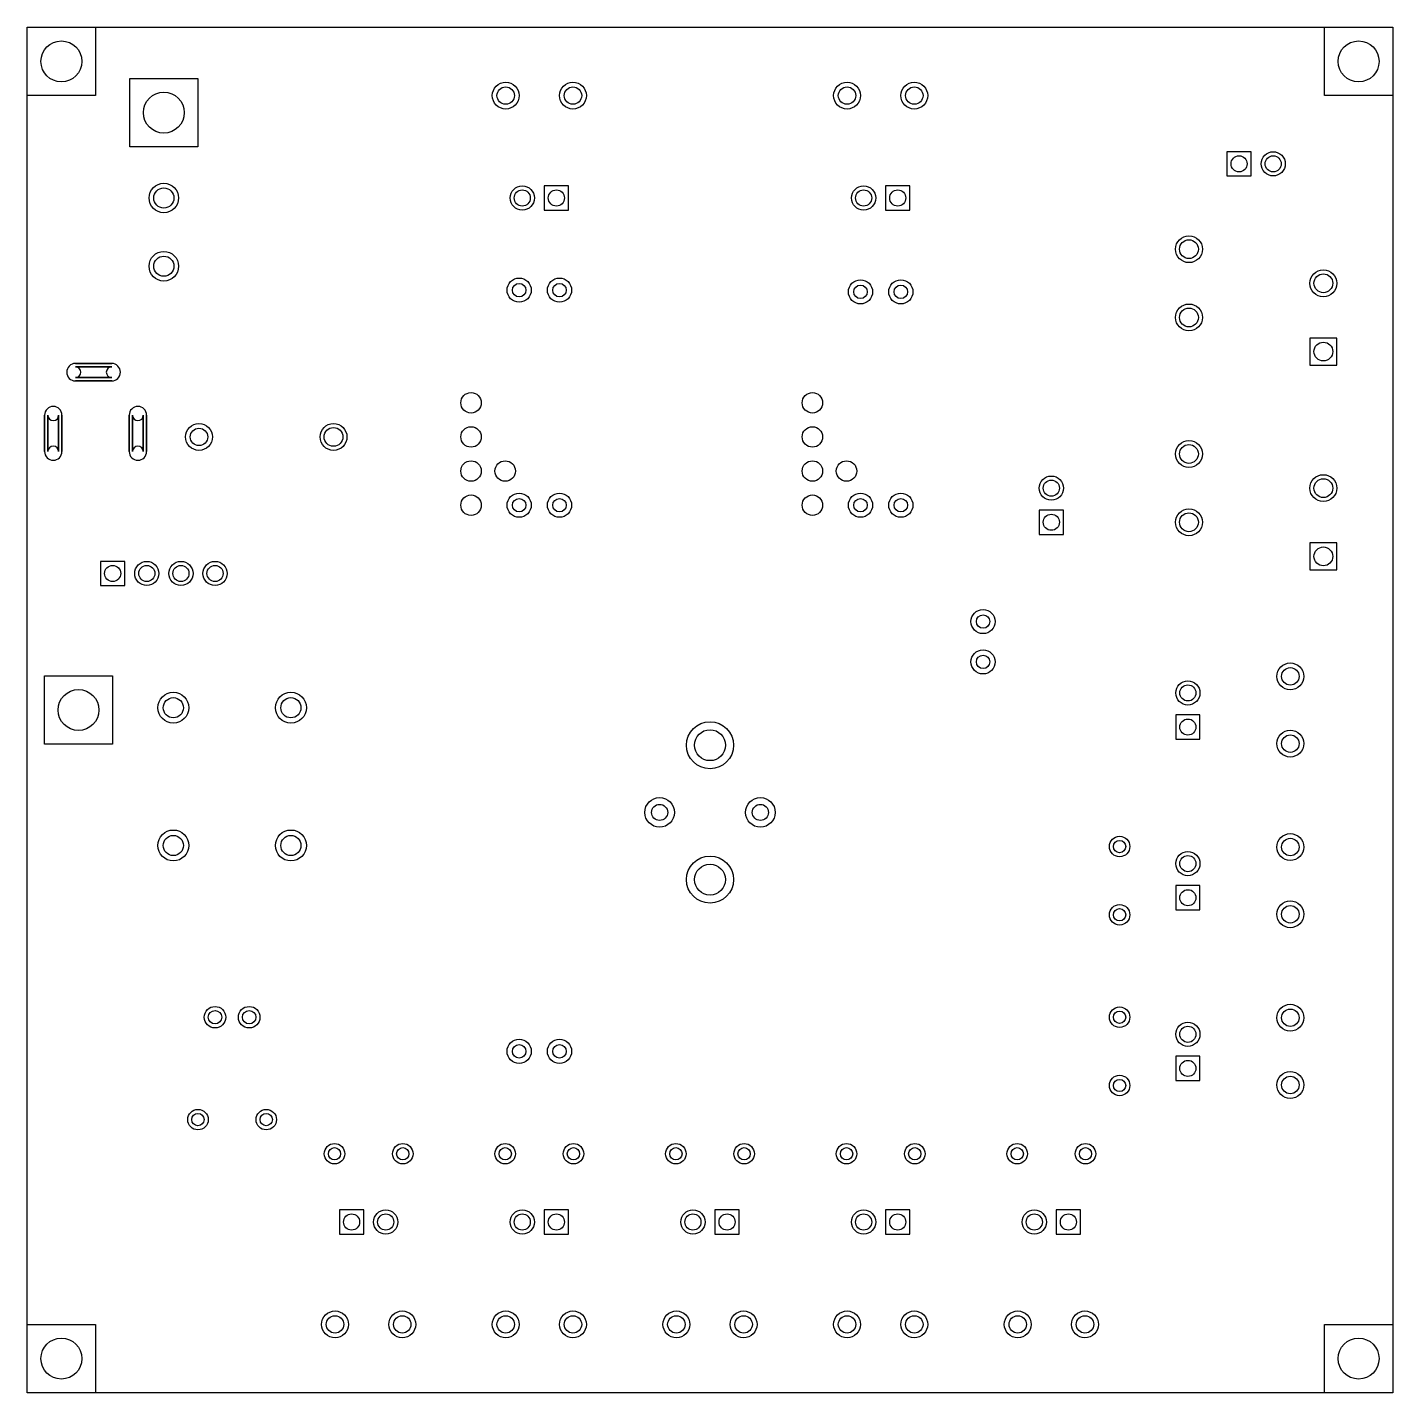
# Model space of a CAD drawing. Header units: millimetres. Extents: x 0 to 4000, y -4000 to 0.
import ezdxf

# ---------------------------------------------------------------- set-up
doc = ezdxf.new("R2010")
doc.units = ezdxf.units.MM

msp = doc.modelspace()

# ---------------------------------------------------------------- linework, layer by layer
for points in [[(0, 0), (4000, 0), (4000, -4000), (0, -4000), (0, 0)], [(0, 0), (200, 0), (200, -200), (0, -200)], [(3800, 0), (4000, 0), (4000, -200), (3800, -200)], [(300, -150), (500, -150), (500, -350), (300, -350)], [(3514.567, -435.433), (3585.433, -435.433), (3585.433, -364.567), (3514.567, -364.567)], [(1585.433, -464.567), (1514.567, -464.567), (1514.567, -535.433), (1585.433, -535.433)], [(2585.433, -464.567), (2514.567, -464.567), (2514.567, -535.433), (2585.433, -535.433)], [(3836.22, -989.37), (3836.22, -910.63), (3757.48, -910.63), (3757.48, -989.37)], [(140.939, -994.702), (247.239, -994.702)], [(247.2395, -984.8595), (140.9405, -984.8595)], [(140.939, -1026.198), (247.239, -1026.198)], [(247.2395, -1036.0405), (140.9405, -1036.0405)], [(50.3995, -1242.6995), (50.3995, -1136.4005)], [(60.241, -1136.4), (60.241, -1242.7)], [(91.737, -1136.4), (91.737, -1242.7)], [(101.5805, -1242.6995), (101.5805, -1136.4005)], [(298.4195, -1136.4005), (298.4195, -1242.6995)], [(308.261, -1242.7), (308.261, -1136.4)], [(339.757, -1242.7), (339.757, -1136.4)], [(349.6005, -1136.4005), (349.6005, -1242.6995)], [(3035.433, -1485.433), (3035.433, -1414.567), (2964.567, -1414.567), (2964.567, -1485.433)], [(3836.22, -1589.37), (3836.22, -1510.63), (3757.48, -1510.63), (3757.48, -1589.37)], [(214.567, -1635.433), (285.433, -1635.433), (285.433, -1564.567), (214.567, -1564.567)], [(50, -1900), (250, -1900), (250, -2100), (50, -2100)], [(3435.433, -2085.433), (3435.433, -2014.567), (3364.567, -2014.567), (3364.567, -2085.433)], [(3435.433, -2585.433), (3435.433, -2514.567), (3364.567, -2514.567), (3364.567, -2585.433)], [(3435.433, -3085.433), (3435.433, -3014.567), (3364.567, -3014.567), (3364.567, -3085.433)], [(914.567, -3535.433), (985.433, -3535.433), (985.433, -3464.567), (914.567, -3464.567)], [(1585.433, -3464.567), (1514.567, -3464.567), (1514.567, -3535.433), (1585.433, -3535.433)], [(2085.433, -3464.567), (2014.567, -3464.567), (2014.567, -3535.433), (2085.433, -3535.433)], [(2585.433, -3464.567), (2514.567, -3464.567), (2514.567, -3535.433), (2585.433, -3535.433)], [(3085.433, -3464.567), (3014.567, -3464.567), (3014.567, -3535.433), (3085.433, -3535.433)], [(0, -3800), (200, -3800), (200, -4000), (0, -4000)], [(3800, -3800), (4000, -3800), (4000, -4000), (3800, -4000)]]:
    msp.add_lwpolyline(points, close=True)
for centre, radius in [((100, -100), 60), ((3900, -100), 60), ((400, -250), 60), ((1401.55, -200), 39.37), ((1401.55, -200), 25.591), ((1598.45, -200), 39.37), ((1598.45, -200), 25.591), ((2401.55, -200), 39.37), ((2401.55, -200), 25.591), ((2598.45, -200), 39.37), ((2598.45, -200), 25.591), ((3550, -400), 23.622), ((3650, -400), 35.433), ((3650, -400), 23.622), ((400, -500), 43.307), ((400, -500), 29.528), ((1450, -500), 35.433), ((1450, -500), 23.622), ((1550, -500), 23.622), ((2450, -500), 35.433), ((2450, -500), 23.622), ((2550, -500), 23.622), ((3403.15, -650), 39.37), ((3403.15, -650), 27.559), ((400, -700), 43.307), ((400, -700), 29.528), ((3796.85, -750), 39.37), ((1440.94, -770), 35.433), ((1440.942, -770.002), 19.685), ((1559.06, -770), 35.433), ((1559.062, -770.002), 19.685), ((2440.94, -775), 35.433), ((2440.94, -775), 19.685), ((2559.06, -775), 35.433), ((2559.06, -775), 19.685), ((3796.85, -750), 27.559), ((3403.15, -850), 39.37), ((3403.15, -850), 27.559), ((3796.85, -950), 27.559), ((1300, -1100), 30), ((2300, -1100), 30), ((502.95, -1200), 39.37), ((502.953, -1200), 25.591), ((897.04, -1200), 39.37), ((897.047, -1200), 27.559), ((1300, -1200), 30), ((2300, -1200), 30), ((3403.15, -1250), 39.37), ((3403.15, -1250), 27.559), ((1300, -1300), 30), ((1400, -1300), 30), ((2300, -1300), 30), ((2400, -1300), 30), ((3000, -1350), 35.433), ((3796.85, -1350), 39.37), ((3000, -1350), 23.622), ((3796.85, -1350), 27.559), ((1300, -1400), 30), ((1440.94, -1400), 35.433), ((1440.942, -1400.002), 19.685), ((1559.06, -1400), 35.433), ((1559.062, -1400.002), 19.685), ((2300, -1400), 30), ((2440.94, -1400), 35.433), ((2440.94, -1400), 19.685), ((2559.06, -1400), 35.433), ((2559.06, -1400), 19.685), ((3000, -1450), 23.622), ((3403.15, -1450), 39.37), ((3403.15, -1450), 27.559), ((3796.85, -1550), 27.559), ((250, -1600), 23.622), ((350, -1600), 35.433), ((350, -1600), 23.622), ((450, -1600), 35.433), ((450, -1600), 23.622), ((550, -1600), 35.433), ((550, -1600), 23.622), ((2800, -1740.94), 35.433), ((2800, -1740.94), 19.685), ((2800, -1859.06), 35.433), ((2800, -1859.06), 19.685), ((3700, -1901.55), 39.37), ((3700, -1901.55), 25.591), ((3400, -1950), 35.433), ((150, -2000), 60), ((427.76, -1993.31), 45.2755), ((772.24, -1993.31), 45.2755), ((3400, -1950), 23.622), ((427.756, -1993.307), 29.528), ((772.244, -1993.307), 29.528), ((2000, -2103.15), 68.8975), ((3400, -2050), 23.622), ((2000, -2103.15), 45.276), ((3700, -2098.45), 39.37), ((3700, -2098.45), 25.591), ((1852.37, -2300), 43.307), ((1852.365, -2300), 23.622), ((2147.64, -2300), 43.307), ((2147.635, -2300), 23.622), ((427.76, -2396.85), 45.2755), ((772.24, -2396.85), 45.2755), ((427.756, -2396.85), 29.528), ((772.244, -2396.85), 29.528), ((3200, -2400), 30), ((3200, -2400), 18), ((3700, -2401.55), 39.37), ((3700, -2401.55), 25.591), ((2000, -2496.85), 68.8975), ((3400, -2450), 35.433), ((3400, -2450), 23.622), ((2000, -2496.85), 45.276), ((3400, -2550), 23.622), ((3700, -2598.45), 39.37), ((3200, -2600), 30), ((3200, -2600), 18), ((3700, -2598.45), 25.591), ((550, -2900), 31.496), ((650, -2900), 31.496), ((3200, -2900), 30), ((3700, -2901.55), 39.37), ((3700, -2901.55), 25.591), ((550, -2900), 19.685), ((650, -2900), 19.685), ((3200, -2900), 18), ((3400, -2950), 35.433), ((3400, -2950), 23.622), ((1440.94, -3000), 35.433), ((1440.94, -3000), 19.685), ((1559.06, -3000), 35.433), ((1559.06, -3000), 19.685), ((3400, -3050), 23.622), ((3200, -3100), 30), ((3700, -3098.45), 39.37), ((3700, -3098.45), 25.591), ((3200, -3100), 18), ((500, -3200), 30), ((500, -3200), 18), ((700, -3200), 30), ((700, -3200), 18), ((900, -3300), 30), ((1100, -3300), 30), ((1400, -3300), 30), ((1600, -3300), 30), ((1900, -3300), 30), ((2100, -3300), 30), ((2400, -3300), 30), ((2600, -3300), 30), ((2900, -3300), 30), ((3100, -3300), 30), ((900, -3300), 18), ((1100, -3300), 18), ((1400, -3300), 18), ((1600, -3300), 18), ((1900, -3300), 18), ((2100, -3300), 18), ((2400, -3300), 18), ((2600, -3300), 18), ((2900, -3300), 18), ((3100, -3300), 18), ((950, -3500), 23.622), ((1050, -3500), 35.433), ((1050, -3500), 23.622), ((1450, -3500), 35.433), ((1450, -3500), 23.622), ((1550, -3500), 23.622), ((1950, -3500), 35.433), ((1950, -3500), 23.622), ((2050, -3500), 23.622), ((2450, -3500), 35.433), ((2450, -3500), 23.622), ((2550, -3500), 23.622), ((2950, -3500), 35.433), ((2950, -3500), 23.622), ((3050, -3500), 23.622), ((901.55, -3800), 39.37), ((901.55, -3800), 25.591), ((1098.45, -3800), 39.37), ((1098.45, -3800), 25.591), ((1401.55, -3800), 39.37), ((1401.55, -3800), 25.591), ((1598.45, -3800), 39.37), ((1598.45, -3800), 25.591), ((1901.55, -3800), 39.37), ((1901.55, -3800), 25.591), ((2098.45, -3800), 39.37), ((2098.45, -3800), 25.591), ((2401.55, -3800), 39.37), ((2401.55, -3800), 25.591), ((2598.45, -3800), 39.37), ((2598.45, -3800), 25.591), ((2901.55, -3800), 39.37), ((2901.55, -3800), 25.591), ((3098.45, -3800), 39.37), ((3098.45, -3800), 25.591), ((100, -3900), 60), ((3900, -3900), 60)]:
    msp.add_circle(centre, radius)
for centre, radius, start, end in [((140.9405, -1010.45), 25.5905, 90, 270), ((140.939, -1010.45), 15.748, 270, 90), ((247.239, -1010.45), 15.748, 90, 270), ((247.2395, -1010.45), 25.5905, 270, 90), ((75.99, -1136.4005), 25.5905, 360, 540), ((324.01, -1136.4005), 25.5905, 360, 180), ((75.989, -1136.4), 15.748, 540, 360), ((324.009, -1136.4), 15.748, 180, 360), ((75.989, -1242.7), 15.748, 360, 540), ((324.009, -1242.7), 15.748, 360, 180), ((75.99, -1242.6995), 25.5905, 540, 360), ((324.01, -1242.6995), 25.5905, 180, 360)]:
    msp.add_arc(centre, radius, start, end)

doc.saveas('drawing.dxf')
